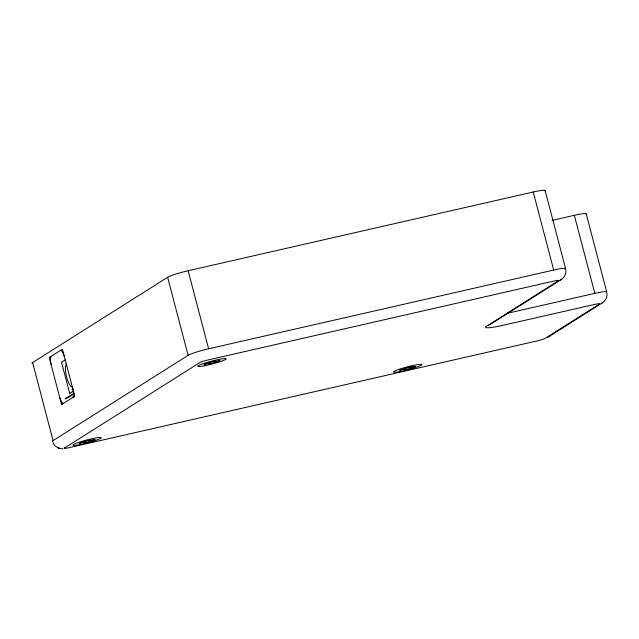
<?xml version="1.0" encoding="UTF-8"?>
<svg xmlns="http://www.w3.org/2000/svg" width="639" height="639" viewBox="0 0 639 639"><rect width="100%" height="100%" fill="white"/><g stroke="black" fill="none" stroke-linecap="round" stroke-linejoin="round"><path stroke-width="0.96" d="M560.563 280.002C564.101 278.077 566.41 274.003 565.866 269.962M601.674 303.301C605.213 301.376 607.521 297.303 606.978 293.253M64.555 357.321L64.219 356.051A8.539 2.58 77.1 0 0 60.513 350.404M72.598 387.985L72.966 389.383A8.539 2.58 77.1 0 1 72.846 397.426M73.94 393.297L65.13 398.864L68.03 397.522M59.794 397.698A8.547 2.588 77.1 0 0 63.501 403.329L61.584 404.535L49.251 357.521L62.422 349.198L74.763 396.212L72.487 397.658M32.429 363.519A17.101 1.725 -14.7 0 1 32.605 362.545L167.642 277.278A17.101 1.725 -14.7 0 1 188.146 270.736L533.214 192.004A17.101 1.725 -14.7 0 1 544.963 190.941M65.186 359.821L61.512 362.313L69.739 393.424M69.747 393.424L73.413 391.108M67.582 397.817L68.109 397.482M68.557 397.194L70.21 396.148M70.586 395.916L73.517 394.063M61.584 404.535L74.763 396.212M52.901 441.565A17.101 1.725 -14.7 0 1 53.077 440.598L188.122 355.324A17.101 1.725 -14.7 0 1 208.626 348.79L553.693 270.057A17.101 1.725 -14.7 0 1 564.972 269.338M488.755 325.339L561.593 279.339M547.783 337.328L602.705 302.638M551.984 220.399L574.325 215.303A17.101 1.725 -14.7 0 1 586.075 214.241M507.366 313.302L594.805 293.349A17.101 1.725 -14.7 0 1 606.547 292.287M63.005 448.714C58.764 449.281 53.972 445.886 52.925 442.643M58.165 447.899L59.635 448.394M586.259 213.961L606.731 292.007M574.325 215.303L594.805 293.349M545.147 190.662L565.627 268.707M533.214 192.004L553.693 270.057M188.146 270.736L208.626 348.79M167.642 277.278L188.122 355.324M32.605 362.545L53.077 440.598M72.327 386.986A12.213 3.698 77.1 0 1 66.656 377.122A12.213 3.698 77.1 0 1 66.288 363.926M51.048 364.358A8.547 2.588 77.1 0 1 51.16 356.306M64.715 447.875L64.443 448.075A7.309 0.735 -14.7 0 0 68.597 447.811L537.575 340.811A7.309 0.735 -14.7 0 0 545.115 338.406L599.646 303.972A7.309 0.735 -14.7 0 0 595.5 304.236L501.072 325.746A26.894 2.716 -14.7 0 1 485.8 326.713L558.542 280.673A7.309 0.735 -14.7 0 0 554.388 280.936L207.547 360.069A7.309 0.735 -14.7 0 0 200.007 362.473L64.715 447.875M90.267 439.792L88.957 440.622L95.115 439.488L85.802 442.619L83.981 443.035L85.299 442.204L83.685 442.308L79.148 443.338L90.267 439.792M215.167 360.931L213.857 361.754L220.008 360.62L210.694 363.751L208.881 364.166L210.199 363.335L208.586 363.439L204.049 364.478L215.167 360.931M410.821 366.658L409.511 367.489L415.662 366.347L406.348 369.486L404.535 369.901L405.853 369.062L404.239 369.166L399.694 370.205L410.821 366.658M204.68 365.764A14.657 1.478 -14.7 0 0 226.198 358.902A14.657 1.478 -14.7 0 0 205.183 362.984A14.657 1.478 -14.7 0 0 204.68 365.764M400.326 371.491A14.657 1.478 -14.7 0 0 421.852 364.629A14.657 1.478 -14.7 0 0 400.837 368.711A14.657 1.478 -14.7 0 0 400.326 371.491M79.779 444.632A14.657 1.478 -14.7 0 0 101.297 437.771A14.657 1.478 -14.7 0 0 80.282 441.853A14.657 1.478 -14.7 0 0 79.779 444.632"/></g></svg>
